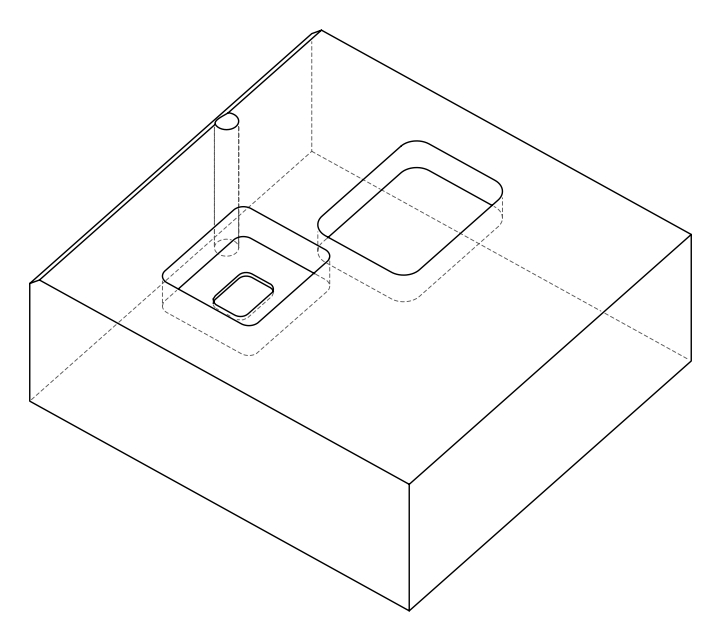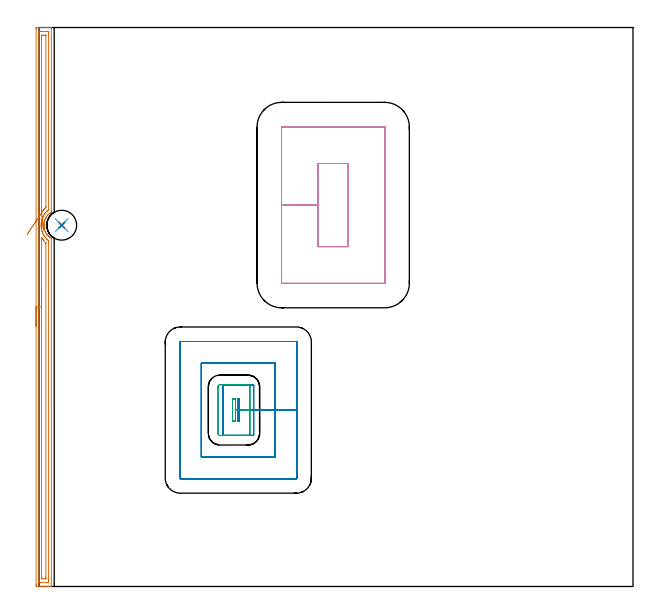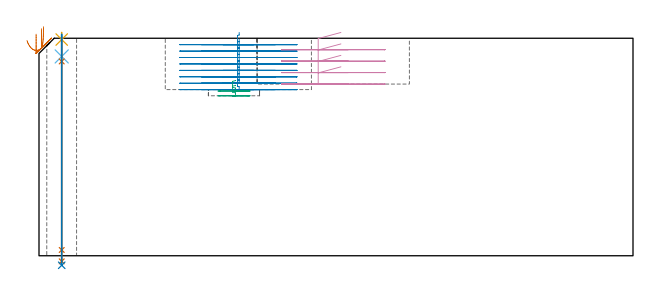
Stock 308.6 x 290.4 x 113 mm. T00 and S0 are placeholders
(PLAN: 8 operations, 7 tool changes, 22.9 min)
(1 AREA_MILL | FG_CHAMFER_SURFACE | UGT0205_001 | 7.26 min | 9069 mm3)
(2 MILL_RECTANGULAR_POCKET | POCKET_RECTANGULAR_STRAIGHT | UGT0201_133 | Follow Part, ap 3.75, ae 75% | 10.06 min | 173533 mm3)
(3 MILL_RECTANGULAR_POCKET_1 | POCKET_RECTANGULAR_STRAIGHT_1 | NXT0201_013 | Follow Part, ap 2.5, ae 75% | 0.65 min | 2992 mm3)
(4 MILL_RECTANGULAR_POCKET_2 | POCKET_RECTANGULAR_STRAIGHT_2 | UGT0201_109 | Follow Part, ap 6.35, ae 75% | 3.83 min | 197559 mm3)
(5 SPOT_DRILL | STEP1HOLE | NXT0321_9005460120000 | 0.03 min | 13 mm3)
(6 DRILL_BLIND_HOLE_INTO_CENTER | STEP1HOLE | UGT0301_185 | 0.05 min | 259 mm3)
(7 GUN_DRILL_THROUGH_HOLE | STEP1HOLE | UGT0307_002 | 0.54 min | 2926 mm3)
(8 SPADE_DRILL_TO_ENLARGE_THROUGH_HOLE | STEP1HOLE | UGT0306_006 | 0.48 min | 18030 mm3)
(TOOL UGT0205_001 | Chamfer Mill 20 x 3 x 45 deg. | D20 FL50 Z2)
(TOOL UGT0201_133 | Carbide End Mill 15.0 | D15 FL30 Z4)
(TOOL NXT0201_013 | ENDMILL 10mm | D10 FL30 Z4)
(TOOL UGT0201_109 | End Mill 25.4 mm | D25.4 FL25 Z2)
(TOOL NXT0321_9005460120000 | NC Spot Drill, 142deg, 12mm, Carbide, Uncoated | D12 PA142 FL30 Z2)
(TOOL UGT0301_185 | Twist Drill 6.3 mm | D6.3 PA118 FL61 Z2)
(TOOL UGT0307_002 | Gun Drill 6 mm | D6 PA130 FL24 Z1)
(TOOL UGT0306_006 | Spade Drill 15.5mm | D15.5 PA132 FL10 Z2)
(OP 1 AREA_MILL)
G17 G21 G94 G90
T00 M6
G54
G17 G0 G90 X-1.5 Y135.2 S1061 M3
G43 Z123. H0
Z115.1
G94 G1 Y135.238 Z114.228 F250.
Y135.352 Z113.363
Y135.541 Z112.512
Y135.803 Z111.68
Y136.137 Z110.874
Y136.54 Z110.1
Y137.008 Z109.364
Y137.54 Z108.672
Y138.129 Z108.029
Y138.772 Z107.44
Y139.464 Z106.908
Y140.2 Z106.44
Y140.974 Z106.037
Y141.78 Z105.703
Y142.612 Z105.441
Y143.464 Z105.252
Y144.328 Z105.138
Y145.2 Z105.1
Y289.337
X-1.499 Y289.793 Z105.101
X-1.495 Y290.225 Z105.103
X-1.492 Y290.39 Z105.106
X-1.07 Y290.4 Z105.527
X3.33 Z109.924
X3.893 Z110.49
X4.21 Z110.806
X4.773 Z111.369
X5.09 Z111.685
X6.091 Z112.691
X6.394 Y290.39 Z112.993
X6.4 Y290.239 Z113.
Y194.736
X6.396 Y194.462 Z112.99
X6.213 Y194.34 Z112.812
X6.132 Y194.29 Z112.732
X6.082 Y194.259 Z112.68
X5.97 Y194.179 Z112.565
X5.801 Y194.062 Z112.4
X5.699 Y193.99 Z112.298
X5.53 Y193.855 Z112.125
X5.316 Y193.688 Z111.915
X4.946 Y193.367 Z111.543
X4.826 Y193.251 Z111.423
X4.687 Y193.1 Z111.284
X4.474 Y192.87 Z111.071
X4.138 Y192.475 Z110.737
X3.951 Y192.223 Z110.548
X3.917 Y192.17 Z110.513
X3.741 Y191.907 Z110.338
X3.562 Y191.613 Z110.159
X3.544 Y191.583 Z110.141
X3.302 Y191.124 Z109.902
X3.114 Y190.72 Z109.71
X3.1 Y190.691 Z109.697
X3.077 Y190.636 Z109.674
X3.037 Y190.526 Z109.636
X3.014 Y190.462 Z109.613
X2.949 Y190.274 Z109.543
X2.929 Y190.219 Z109.524
X2.829 Y189.905 Z109.428
X2.796 Y189.799 Z109.395
X2.763 Y189.664 Z109.362
X2.695 Y189.381 Z109.289
X2.688 Y189.354 Z109.283
X2.602 Y188.907 Z109.2
X2.544 Y188.462 Z109.143
X2.528 Y188.225 Z109.127
Y188.224
X2.518 Y188.042 Z109.111
X2.516 Y188.015 Z109.109
X2.513 Y187.765 Z109.106
Y187.715 Z109.104
X2.512 Y187.708
X2.511 Y187.565 Z109.106
X2.513 Y187.5 Z109.11
X2.532 Y187.15 Z109.122
X2.533 Y187.123 Z109.124
X2.556 Y186.874 Z109.154
X2.577 Y186.676 Z109.174
X2.645 Y186.257 Z109.24
X2.649 Y186.231 Z109.245
X2.67 Y186.135 Z109.267
X2.71 Y185.952 Z109.308
X2.743 Y185.811 Z109.338
X2.749 Y185.783 Z109.344
X2.831 Y185.484 Z109.429
X2.872 Y185.339 Z109.47
X2.968 Y185.051 Z109.567
X3.076 Y184.766 Z109.675
X3.218 Y184.447 Z109.816
X3.276 Y184.33 Z109.876
X3.33 Y184.225 Z109.929
X3.432 Y184.026 Z110.029
X3.446 Y183.997 Z110.044
X3.698 Y183.555 Z110.296
X3.791 Y183.409 Z110.391
X3.821 Y183.364 Z110.42
X3.917 Y183.226 Z110.516
X3.951 Y183.178 Z110.549
X4.102 Y182.985 Z110.698
X4.21 Y182.845 Z110.806
X4.331 Y182.687 Z110.931
X4.349 Y182.663 Z110.949
X4.392 Y182.616 Z110.991
X4.503 Y182.492 Z111.099
X4.582 Y182.402 Z111.181
X4.593 Y182.39 Z111.193
X4.708 Y182.272 Z111.307
X4.796 Y182.183 Z111.392
X4.826 Y182.152 Z111.423
X4.89 Y182.092 Z111.489
X4.988 Y182.001 Z111.587
X5.09 Y181.909 Z111.685
X5.212 Y181.795 Z111.811
X5.237 Y181.771 Z111.836
X5.465 Y181.584 Z112.064
X5.53 Y181.536 Z112.127
X5.58 Y181.497 Z112.179
X5.699 Y181.407 Z112.298
X6.062 Y181.158 Z112.661
X6.346 Y180.978 Z112.945
X6.394 Y180.938 Z112.993
X6.4 Y180.902 Z113.
Y0.161
X6.394 Y0.01 Z112.993
X6.09 Y0. Z112.69
X5.723 Z112.322
X5.09 Z111.685
X3.893 Z110.49
X3.33 Z109.924
X-0.788 Z105.809
X-1.07 Y0.001 Z105.527
X-1.293 Y0.004 Z105.304
X-1.492 Y0.01 Z105.106
X-1.495 Y0.175 Z105.103
X-1.499 Y0.607 Z105.101
X-1.5 Y1.043 Z105.1
Y145.2
X-0.086 Z106.514
Y287.116
X-0.085 Y287.901 Z106.515
X-0.083 Y288.008 Z106.517
X-0.076 Y288.39 Z106.524
X0.306 Y288.397 Z106.906
X0.69 Y288.399 Z107.29
X1.184 Y288.4 Z107.784
X3.824 Z110.424
X4.21 Y288.399 Z110.81
X4.707 Y288.396 Z111.307
X4.898 Y288.39 Z111.498
X4.979 Y288.363 Z111.579
X4.984 Y288.116 Z111.584
X4.985 Y288.008 Z111.585
X4.986 Y287.221 Z111.586
X4.985 Y196.075 Z111.585
X4.984 Y195.879 Z111.584
X4.981 Y195.781 Z111.581
X4.979 Y195.736 Z111.579
X4.954 Y195.704 Z111.554
X4.748 Y195.53 Z111.348
X4.335 Y195.183 Z110.935
X4.268 Y195.123 Z110.868
X4.21 Y195.068 Z110.81
X3.828 Y194.678 Z110.428
X3.472 Y194.29 Z110.072
X3.406 Y194.213 Z110.006
X3.33 Y194.12 Z109.93
X3.017 Y193.715 Z109.617
X2.799 Y193.398 Z109.399
X2.66 Y193.184 Z109.26
X2.45 Y192.839 Z109.05
X2.332 Y192.625 Z108.932
X2.27 Y192.505 Z108.87
X2.038 Y192.03 Z108.638
X1.85 Y191.613 Z108.45
X1.805 Y191.493 Z108.405
X1.57 Y190.822 Z108.17
X1.546 Y190.745 Z108.146
X1.539 Y190.72 Z108.139
X1.364 Y190.037 Z107.964
X1.319 Y189.828 Z107.919
X1.22 Y189.29 Z107.82
X1.174 Y188.935 Z107.774
X1.131 Y188.487 Z107.731
X1.105 Y188.042 Z107.705
X1.101 Y187.626 Z107.701
X1.117 Y187.15 Z107.717
X1.152 Y186.681 Z107.752
X1.2 Y186.257 Z107.8
X1.304 Y185.635 Z107.904
X1.365 Y185.365 Z107.965
X1.57 Y184.558 Z108.17
X1.602 Y184.456 Z108.202
X1.873 Y183.733 Z108.473
X1.939 Y183.58 Z108.539
X2.044 Y183.348 Z108.644
X2.287 Y182.853 Z108.887
X2.378 Y182.687 Z108.978
X2.45 Y182.562 Z109.05
X2.738 Y182.088 Z109.338
X2.938 Y181.795 Z109.538
X3.33 Y181.284 Z109.93
X3.654 Y180.902 Z110.254
X3.925 Y180.617 Z110.525
X4.21 Y180.339 Z110.81
X4.379 Y180.181 Z110.979
X4.57 Y180.009 Z111.17
X4.725 Y179.878 Z111.325
X4.886 Y179.742 Z111.486
X4.979 Y179.659 Z111.579
X4.985 Y179.117 Z111.585
X4.986 Y3.284 Z111.586
X4.985 Y2.499 Z111.585
X4.983 Y2.392 Z111.583
X4.975 Y2.01 Z111.575
X4.593 Y2.003 Z111.193
X4.21 Y2.001 Z110.81
X3.716 Y2. Z110.316
X1.076 Z107.676
X0.69 Y2.001 Z107.29
X0.193 Y2.004 Z106.793
X0.002 Y2.01 Z106.602
X-0.079 Y2.037 Z106.521
X-0.084 Y2.285 Z106.516
X-0.085 Y2.392 Z106.515
X-0.086 Y3.179 Z106.514
Y145.2
X1.328 Z107.928
X1.329 Y181.229 Z107.929
Y181.294
X1.33 Y181.313 Z107.93
X1.344 Y181.296 Z107.944
X1.491 Y181.059 Z108.091
X1.57 Y180.929 Z108.17
X1.612 Y180.859 Z108.212
X1.896 Y180.442 Z108.496
X2.063 Y180.214 Z108.663
X2.216 Y180.009 Z108.816
X2.45 Y179.718 Z109.05
X2.722 Y179.396 Z109.322
X2.981 Y179.117 Z109.581
X3.53 Y178.563 Z110.13
X3.561 Y178.53 Z110.161
X3.564 Y178.469 Z110.164
X3.569 Y178.224 Z110.169
X3.571 Y177.98 Z110.171
Y4.825
X3.566 Y4.177 Z110.166
X3.564 Y4.056 Z110.164
X3.557 Y4.009 Z110.157
X3.5 Y4.004 Z110.1
X3.33 Y4.002 Z109.93
X2.624 Y4. Z109.224
X1.744 Z108.344
X1.57 Y4.002 Z108.17
X1.396 Y4.006 Z107.996
X1.347 Y4.01 Z107.947
X1.335 Y4.017 Z107.935
X1.333 Y4.031 Z107.933
X1.33 Y4.095 Z107.93
X1.329 Y4.177 Z107.929
X1.328 Y4.422 Z107.928
Y145.2
Y146.072 Z107.966
Y146.936 Z108.08
Y147.788 Z108.269
Y148.62 Z108.531
Y149.426 Z108.865
Y150.2 Z109.268
Y150.936 Z109.737
Y151.628 Z110.268
Y152.271 Z110.857
Y152.86 Z111.501
Y153.392 Z112.193
Y153.86 Z112.928
Y154.263 Z113.702
Y154.597 Z114.508
Y154.859 Z115.34
Y155.048 Z116.192
Y155.162 Z117.057
Y155.2 Z117.928
G0 X2.314 Y185.315 Z118.974
G1 X2.32 Y185.258 Z118.103
X2.318 Y185.277 Z117.231
X2.307 Y185.371 Z116.364
X2.289 Y185.54 Z115.508
X2.262 Y185.782 Z114.671
X2.227 Y186.097 Z113.857
X2.185 Y186.48 Z113.075
X2.135 Y186.93 Z112.329
X2.079 Y187.442 Z111.625
X2.016 Y188.014 Z110.969
X1.947 Y188.64 Z110.366
X1.872 Y189.316 Z109.82
X1.793 Y190.037 Z109.335
X1.709 Y190.798 Z108.915
X1.621 Y191.591 Z108.564
X1.531 Y192.412 Z108.283
X1.438 Y193.255 Z108.076
X1.343 Y194.112 Z107.943
X1.335 Y194.181 Z107.935
X1.331 Y194.29 Z107.931
X1.329 Y194.373 Z107.929
Y194.535
X1.328 Y195.183 Z107.928
X1.329 Y285.575 Z107.929
X1.334 Y286.223 Z107.934
X1.335 Y286.344 Z107.935
X1.343 Y286.391 Z107.943
X1.4 Y286.396 Z108.
X1.57 Y286.398 Z108.17
X2.276 Y286.4 Z108.876
X3.156 Z109.756
X3.33 Y286.398 Z109.93
X3.504 Y286.394 Z110.104
X3.553 Y286.39 Z110.153
X3.565 Y286.383 Z110.165
X3.567 Y286.369 Z110.167
X3.57 Y286.305 Z110.17
X3.571 Y286.223 Z110.171
Y285.978
Y197.616
X3.569 Y196.968 Z110.169
X3.567 Y196.907 Z110.167
X3.565 Y196.881 Z110.165
X3.55 Y196.861 Z110.15
X3.055 Y196.355 Z109.655
X2.79 Y196.075 Z109.39
X2.629 Y195.893 Z109.229
X2.45 Y195.682 Z109.05
X2.23 Y195.406 Z108.83
X2.057 Y195.183 Z108.657
X1.855 Y194.893 Z108.455
X1.57 Y194.467 Z108.17
X1.384 Y194.173 Z107.984
X1.343 Y194.112 Z107.943
X0.909 Y193.464 Z107.552
X0.457 Y192.79 Z107.231
X-0.009 Y192.096 Z106.981
X-0.485 Y191.386 Z106.806
X-0.967 Y190.667 Z106.705
X-1.453 Y189.942 Z106.681
X-1.938 Y189.219 Z106.732
X-2.419 Y188.502 Z106.859
X-2.892 Y187.797 Z107.061
X-3.353 Y187.11 Z107.336
X-3.799 Y186.445 Z107.682
X-4.226 Y185.807 Z108.097
X-4.632 Y185.202 Z108.577
X-5.013 Y184.634 Z109.119
X-5.366 Y184.108 Z109.718
X-5.689 Y183.627 Z110.37
X-5.979 Y183.194 Z111.07
X-6.233 Y182.815 Z111.813
G0 Z123.
M5
M2
(OP 2 MILL_RECTANGULAR_POCKET)
G17 G21 G94 G90
T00 M6
G54
G17 G0 G90 X104. Y92.398 S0 M3
G43 Z123. H0
Z116.
G94 G1 Y97.3 Z114.686 F250.
X103.1 Z114.445
Y86. Z111.417
X104. Z111.176
Y91.65 Z109.662
Y97.3 F500.
X103.1
Y86.
X104.
Y91.65
X111.5
Y104.8
X95.6
Y78.5
X111.5
Y91.65
X122.75
Y116.05
X84.35
Y67.25
X122.75
Y91.65
X134.
Y127.
G3 X133.7 Y127.3 R0.3
G1 X73.4
G3 X73.1 Y127. R0.3
G1 Y56.3
G3 X73.4 Y56. R0.3
G1 X133.7
G3 X134. Y56.3 R0.3
G1 Y91.65
Y92.65
G0 X104. Y92.398 Z112.662
G1 Y97.3 Z111.349 F250.
X103.1 Z111.108
Y86. Z108.08
X104. Z107.839
Y91.65 Z106.325
Y97.3 F500.
X103.1
Y86.
X104.
Y91.65
X111.5
Y104.8
X95.6
Y78.5
X111.5
Y91.65
X122.75
Y116.05
X84.35
Y67.25
X122.75
Y91.65
X134.
Y127.
G3 X133.7 Y127.3 R0.3
G1 X73.4
G3 X73.1 Y127. R0.3
G1 Y56.3
G3 X73.4 Y56. R0.3
G1 X133.7
G3 X134. Y56.3 R0.3
G1 Y91.65
Y92.65
G0 X104. Y92.398 Z109.325
G1 Y97.3 Z108.011 F250.
X103.1 Z107.77
Y86. Z104.743
X104. Z104.501
Y91.65 Z102.987
Y97.3 F500.
X103.1
Y86.
X104.
Y91.65
X111.5
Y104.8
X95.6
Y78.5
X111.5
Y91.65
X122.75
Y116.05
X84.35
Y67.25
X122.75
Y91.65
X134.
Y127.
G3 X133.7 Y127.3 R0.3
G1 X73.4
G3 X73.1 Y127. R0.3
G1 Y56.3
G3 X73.4 Y56. R0.3
G1 X133.7
G3 X134. Y56.3 R0.3
G1 Y91.65
Y92.65
G0 X104. Y92.398 Z105.987
G1 Y97.3 Z104.674 F250.
X103.1 Z104.433
Y86. Z101.405
X104. Z101.164
Y91.65 Z99.65
Y97.3 F500.
X103.1
Y86.
X104.
Y91.65
X111.5
Y104.8
X95.6
Y78.5
X111.5
Y91.65
X122.75
Y116.05
X84.35
Y67.25
X122.75
Y91.65
X134.
Y127.
G3 X133.7 Y127.3 R0.3
G1 X73.4
G3 X73.1 Y127. R0.3
G1 Y56.3
G3 X73.4 Y56. R0.3
G1 X133.7
G3 X134. Y56.3 R0.3
G1 Y91.65
Y92.65
G0 X104. Y92.398 Z102.65
G1 Y97.3 Z101.337 F250.
X103.1 Z101.095
Y86. Z98.068
X104. Z97.826
Y91.65 Z96.312
Y97.3 F500.
X103.1
Y86.
X104.
Y91.65
X111.5
Y104.8
X95.6
Y78.5
X111.5
Y91.65
X122.75
Y116.05
X84.35
Y67.25
X122.75
Y91.65
X134.
Y127.
G3 X133.7 Y127.3 R0.3
G1 X73.4
G3 X73.1 Y127. R0.3
G1 Y56.3
G3 X73.4 Y56. R0.3
G1 X133.7
G3 X134. Y56.3 R0.3
G1 Y91.65
Y92.65
G0 X104. Y92.398 Z99.312
G1 Y97.3 Z97.999 F250.
X103.1 Z97.758
Y86. Z94.73
X104. Z94.489
Y91.65 Z92.975
Y97.3 F500.
X103.1
Y86.
X104.
Y91.65
X111.5
Y104.8
X95.6
Y78.5
X111.5
Y91.65
X122.75
Y116.05
X84.35
Y67.25
X122.75
Y91.65
X134.
Y127.
G3 X133.7 Y127.3 R0.3
G1 X73.4
G3 X73.1 Y127. R0.3
G1 Y56.3
G3 X73.4 Y56. R0.3
G1 X133.7
G3 X134. Y56.3 R0.3
G1 Y91.65
Y92.65
G0 X104. Y92.398 Z95.975
G1 Y97.3 Z94.662 F250.
X103.1 Z94.42
Y86. Z91.393
X104. Z91.151
Y91.65 Z89.637
Y97.3 F500.
X103.1
Y86.
X104.
Y91.65
X111.5
Y104.8
X95.6
Y78.5
X111.5
Y91.65
X122.75
Y116.05
X84.35
Y67.25
X122.75
Y91.65
X134.
Y127.
G3 X133.7 Y127.3 R0.3
G1 X73.4
G3 X73.1 Y127. R0.3
G1 Y56.3
G3 X73.4 Y56. R0.3
G1 X133.7
G3 X134. Y56.3 R0.3
G1 Y91.65
Y92.65
G0 X104. Y92.398 Z92.637
G1 Y97.3 Z91.324 F250.
X103.1 Z91.083
Y86. Z88.055
X104. Z87.814
Y91.65 Z86.3
Y97.3 F500.
X103.1
Y86.
X104.
Y91.65
X111.5
Y104.8
X95.6
Y78.5
X111.5
Y91.65
X122.75
Y116.05
X84.35
Y67.25
X122.75
Y91.65
X134.
Y127.
G3 X133.7 Y127.3 R0.3
G1 X73.4
G3 X73.1 Y127. R0.3
G1 Y56.3
G3 X73.4 Y56. R0.3
G1 X133.7
G3 X134. Y56.3 R0.3
G1 Y91.65
Y92.65
G0 Z123.
M5
M2
(OP 3 MILL_RECTANGULAR_POCKET_1)
G17 G21 G94 G90
T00 M6
G54
G17 G0 G90 X102.1 Y96.955 S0 M3
G43 Z123. H0
Z91.083
G94 G1 Y97.3 Z90.991 F250.
X100.5 Z90.562
Y86. Z87.534
X102.1 Z87.106
Y91.65 Z85.592
Y97.3 F500.
X100.5
Y86.
X102.1
Y91.65
X109.6
Y103.8
G3 X108.6 Y104.8 R1.
G1 X94.
G3 X93. Y103.8 R1.
G1 Y79.5
G3 X94. Y78.5 R1.
G1 X108.6
G3 X109.6 Y79.5 R1.
G1 Y91.65
Y92.65
G0 X102.1 Y96.955 Z88.592
G1 Y97.3 Z88.499 F250.
X100.5 Z88.07
Y86. Z85.043
X102.1 Z84.614
Y91.65 Z83.1
Y97.3 F500.
X100.5
Y86.
X102.1
Y91.65
X109.6
Y103.8
G3 X108.6 Y104.8 R1.
G1 X94.
G3 X93. Y103.8 R1.
G1 Y79.5
G3 X94. Y78.5 R1.
G1 X108.6
G3 X109.6 Y79.5 R1.
G1 Y91.65
Y92.65
G0 Z123.
M5
M2
(OP 4 MILL_RECTANGULAR_POCKET_2)
G17 G21 G94 G90
T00 M6
G54
G17 G0 G90 X156.852 Y219.75 S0 M3
G43 Z123. H0
Z116.
G94 G1 X145.05 Z112.838 F250.
Y198.15 Z107.05
Y176.55 F500.
X160.65
Y219.75
X145.05
Y198.15
X126.
Y157.6
X126.005 Y157.545
X126.045 Y157.505
X126.1 Y157.5
X179.6
X179.655 Y157.505
X179.695 Y157.545
X179.7 Y157.6
Y238.7
X179.695 Y238.755
X179.655 Y238.795
X179.6 Y238.8
X126.1
X126.045 Y238.795
X126.005 Y238.755
X126. Y238.7
Y198.15
Y197.15
G0 X156.852 Y219.75 Z110.05
G1 X145.05 Z106.888 F250.
Y198.15 Z101.1
Y176.55 F500.
X160.65
Y219.75
X145.05
Y198.15
X126.
Y157.6
X126.005 Y157.545
X126.045 Y157.505
X126.1 Y157.5
X179.6
X179.655 Y157.505
X179.695 Y157.545
X179.7 Y157.6
Y238.7
X179.695 Y238.755
X179.655 Y238.795
X179.6 Y238.8
X126.1
X126.045 Y238.795
X126.005 Y238.755
X126. Y238.7
Y198.15
Y197.15
G0 X156.852 Y219.75 Z104.1
G1 X145.05 Z100.938 F250.
Y198.15 Z95.15
Y176.55 F500.
X160.65
Y219.75
X145.05
Y198.15
X126.
Y157.6
X126.005 Y157.545
X126.045 Y157.505
X126.1 Y157.5
X179.6
X179.655 Y157.505
X179.695 Y157.545
X179.7 Y157.6
Y238.7
X179.695 Y238.755
X179.655 Y238.795
X179.6 Y238.8
X126.1
X126.045 Y238.795
X126.005 Y238.755
X126. Y238.7
Y198.15
Y197.15
G0 X156.852 Y219.75 Z98.15
G1 X145.05 Z94.988 F250.
Y198.15 Z89.2
Y176.55 F500.
X160.65
Y219.75
X145.05
Y198.15
X126.
Y157.6
X126.005 Y157.545
X126.045 Y157.505
X126.1 Y157.5
X179.6
X179.655 Y157.505
X179.695 Y157.545
X179.7 Y157.6
Y238.7
X179.695 Y238.755
X179.655 Y238.795
X179.6 Y238.8
X126.1
X126.045 Y238.795
X126.005 Y238.755
X126. Y238.7
Y198.15
Y197.15
G0 Z123.
M5
M2
(OP 5 SPOT_DRILL)
G17 G21 G94 G90
T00 M6
G54
G17 G0 G90 X11.8 Y187.7 S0 M3
G43 Z123. H0
G94 G81 G98 Z112.329 F250. R116.
G80
M5
M2
(OP 6 DRILL_BLIND_HOLE_INTO_CENTER)
G17 G21 G94 G90
T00 M6
G54
G17 G0 G90 X11.8 Y187.7 S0 M3
G43 Z123. H0
G94 G81 G98 Z103.55 F250. R115.
G80
M5
M2
(OP 7 GUN_DRILL_THROUGH_HOLE)
G17 G21 G94 G90
T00 M6
G54
G17 G0 G90 X11.8 Y187.7 M8
G43 Z123. H0
Z113.543
S716 M3
G94 G1 Z100.954 F125. M26
G4 X.084
Z3. F250.
G4 X.084
Z-2.899 F125.
G4 X.084
M5
M9
G0 Z113.543
Z123.
M2
(OP 8 SPADE_DRILL_TO_ENLARGE_THROUGH_HOLE)
G17 G21 G94 G90
T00 M6
G54
G17 G0 G90 X11.8 Y187.7 S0 M3
G43 Z123. H0
G94 G73 G98 Z-4.951 F250. Q14.744 R115.
G80
M5
M2
